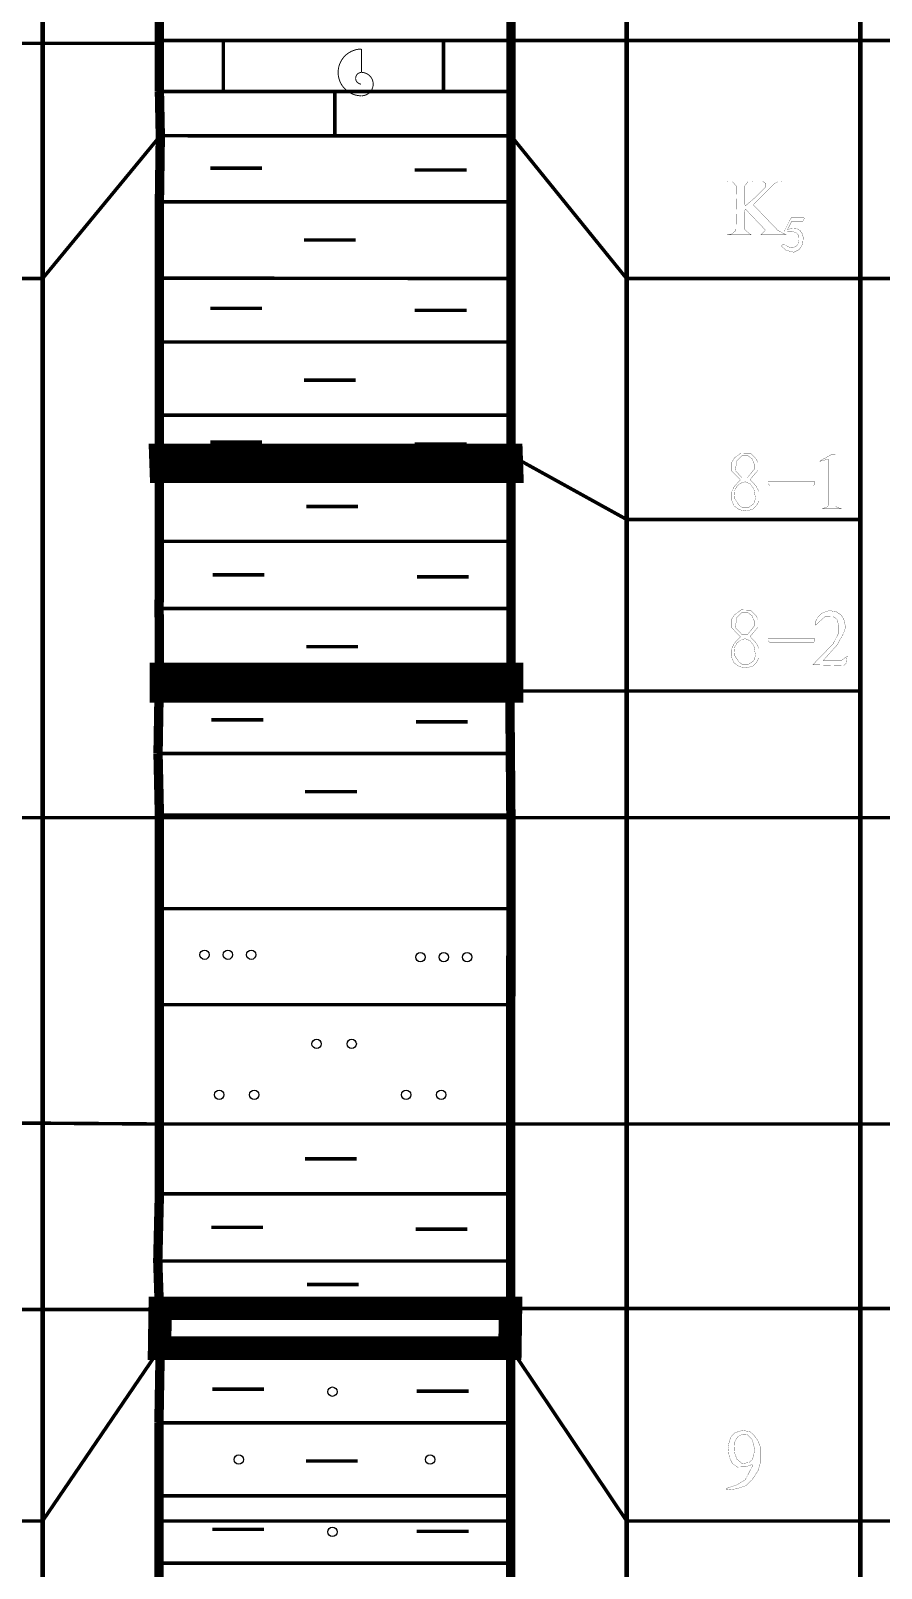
# Model space of a CAD drawing. Extents: x 94 to 452, y -72 to 1042.
# Drawn here: x 185.7 to 222.1, y 226.6 to 292.3 of the extents above; entities that cross this region are included whole.
import ezdxf

# ---------------------------------------------------------------- set-up
doc = ezdxf.new("R2010")
doc.units = 0
doc.header["$MEASUREMENT"] = 0
doc.layers.get('0').update_dxf_attribs({"color": 6})
doc.layers.add('TREE_LAYER', color=7, linetype='Continuous')

# ---------------------------------------------------------------- blocks, each defined once
blk = doc.blocks.new('SUB_BLK_141')
at = {"color": 0}
blk.add_circle((0, 0), 0.5, dxfattribs=at)
blk = doc.blocks.new('SUB_BLK_264')
at = {"color": 0, "const_width": 0.02}
for points in [[(0, 0.625), (-0.0104, 0.6249), (-0.0208, 0.6246), (-0.0313, 0.624), (-0.0417, 0.6232), (-0.0522, 0.6223), (-0.0626, 0.6211), (-0.0729, 0.6196), (-0.0833, 0.618), (-0.0936, 0.6161), (-0.1039, 0.6141), (-0.1141, 0.6118), (-0.1242, 0.6093), (-0.1344, 0.6066), (-0.1444, 0.6037), (-0.1544, 0.6005), (-0.1643, 0.5972), (-0.1742, 0.5936), (-0.184, 0.5899), (-0.1937, 0.5859), (-0.2033, 0.5818), (-0.2128, 0.5774), (-0.2222, 0.5729), (-0.2315, 0.5681), (-0.2408, 0.5632), (-0.2499, 0.558), (-0.2589, 0.5527), (-0.2678, 0.5472), (-0.2766, 0.5415), (-0.2853, 0.5356), (-0.2938, 0.5295), (-0.3022, 0.5233), (-0.3105, 0.5168), (-0.3186, 0.5103), (-0.3266, 0.5035), (-0.3345, 0.4966), (-0.3422, 0.4895), (-0.3497, 0.4822), (-0.3571, 0.4748), (-0.3644, 0.4673), (-0.3715, 0.4596), (-0.3784, 0.4517), (-0.3852, 0.4437), (-0.3917, 0.4356), (-0.3982, 0.4273), (-0.4044, 0.4189), (-0.4105, 0.4104), (-0.4164, 0.4017), (-0.4221, 0.3929), (-0.4276, 0.384), (-0.4329, 0.375), (-0.4381, 0.3659), (-0.443, 0.3566), (-0.4478, 0.3473), (-0.4523, 0.3379), (-0.4567, 0.3284), (-0.4608, 0.3188), (-0.4648, 0.3091), (-0.4685, 0.2993), (-0.4721, 0.2894), (-0.4754, 0.2795), (-0.4786, 0.2695), (-0.4815, 0.2595), (-0.4842, 0.2493), (-0.4867, 0.2392), (-0.489, 0.229), (-0.491, 0.2187), (-0.4929, 0.2084), (-0.4945, 0.198), (-0.496, 0.1877), (-0.4972, 0.1773), (-0.4981, 0.1668), (-0.4989, 0.1564), (-0.4995, 0.1459), (-0.4998, 0.1355), (-0.4999, 0.125), (-0.4998, 0.1145), (-0.4995, 0.1041), (-0.4989, 0.0936), (-0.4981, 0.0832), (-0.4972, 0.0727), (-0.496, 0.0623), (-0.4945, 0.052), (-0.4929, 0.0416), (-0.491, 0.0313), (-0.489, 0.021), (-0.4867, 0.0108), (-0.4842, 0.0007), (-0.4815, -0.0094), (-0.4786, -0.0194), (-0.4754, -0.0294), (-0.4721, -0.0393), (-0.4685, -0.0492), (-0.4648, -0.059), (-0.4608, -0.0687), (-0.4567, -0.0783), (-0.4523, -0.0878), (-0.4478, -0.0972), (-0.443, -0.1065), (-0.4381, -0.1158), (-0.4329, -0.1249), (-0.4276, -0.1339), (-0.4221, -0.1428), (-0.4164, -0.1516), (-0.4105, -0.1603), (-0.4044, -0.1688), (-0.3982, -0.1772), (-0.3917, -0.1855), (-0.3852, -0.1936), (-0.3784, -0.2016), (-0.3715, -0.2095), (-0.3644, -0.2172), (-0.3571, -0.2247), (-0.3497, -0.2321), (-0.3422, -0.2394), (-0.3345, -0.2465), (-0.3266, -0.2534), (-0.3186, -0.2602), (-0.3105, -0.2667), (-0.3022, -0.2732), (-0.2938, -0.2794), (-0.2853, -0.2855), (-0.2766, -0.2914), (-0.2678, -0.2971), (-0.2589, -0.3026), (-0.2499, -0.3079), (-0.2408, -0.3131), (-0.2315, -0.318), (-0.2222, -0.3228), (-0.2128, -0.3273), (-0.2033, -0.3317), (-0.1937, -0.3358), (-0.184, -0.3398), (-0.1742, -0.3435), (-0.1643, -0.3471), (-0.1544, -0.3504), (-0.1444, -0.3536), (-0.1344, -0.3565), (-0.1242, -0.3592), (-0.1141, -0.3617), (-0.1039, -0.364), (-0.0936, -0.366), (-0.0833, -0.3679), (-0.0729, -0.3695), (-0.0626, -0.371), (-0.0522, -0.3722), (-0.0417, -0.3731), (-0.0313, -0.3739), (-0.0208, -0.3745), (-0.0104, -0.3748)], [(0, 0.625), (0, 0.125)], [(0, 0.125), (-0.0105, 0.1245), (-0.021, 0.1232), (-0.0314, 0.121), (-0.0415, 0.1179), (-0.0514, 0.1139), (-0.0609, 0.1091), (-0.0699, 0.1036), (-0.0784, 0.0973), (-0.0864, 0.0902), (-0.0937, 0.0826), (-0.1004, 0.0743), (-0.1063, 0.0655), (-0.1115, 0.0563), (-0.1159, 0.0466), (-0.1194, 0.0366), (-0.1221, 0.0263), (-0.1239, 0.0159), (-0.1248, 0.0053), (-0.1248, -0.0052), (-0.1239, -0.0158), (-0.1221, -0.0262), (-0.1194, -0.0365), (-0.1159, -0.0465), (-0.1115, -0.0562), (-0.1063, -0.0654), (-0.1004, -0.0742), (-0.0937, -0.0825), (-0.0864, -0.0901), (-0.0784, -0.0972), (-0.0699, -0.1035), (-0.0609, -0.109), (-0.0514, -0.1138), (-0.0415, -0.1178), (-0.0314, -0.1209), (-0.021, -0.1231), (-0.0105, -0.1244)], [(0, -0.3749), (0.0105, -0.3747), (0.0209, -0.374), (0.0313, -0.3729), (0.0417, -0.3714), (0.052, -0.3694), (0.0622, -0.367), (0.0723, -0.3642), (0.0822, -0.361), (0.092, -0.3573), (0.1017, -0.3533), (0.1112, -0.3488), (0.1204, -0.344), (0.1295, -0.3387), (0.1383, -0.3331), (0.1469, -0.3272), (0.1553, -0.3208), (0.1634, -0.3141), (0.1711, -0.3071), (0.1786, -0.2998), (0.1858, -0.2922), (0.1926, -0.2843), (0.1991, -0.276), (0.2053, -0.2676), (0.2111, -0.2589), (0.2165, -0.2499), (0.2216, -0.2407), (0.2262, -0.2313), (0.2305, -0.2218), (0.2343, -0.212), (0.2378, -0.2022), (0.2408, -0.1921), (0.2434, -0.182), (0.2456, -0.1717), (0.2473, -0.1614), (0.2486, -0.151), (0.2495, -0.1406), (0.2499, -0.1301), (0.2499, -0.1197), (0.2495, -0.1092), (0.2486, -0.0988), (0.2473, -0.0884), (0.2456, -0.0781), (0.2434, -0.0678), (0.2408, -0.0577), (0.2378, -0.0476), (0.2343, -0.0378), (0.2305, -0.028), (0.2262, -0.0185), (0.2216, -0.0091), (0.2165, 0), (0.2111, 0.009), (0.2053, 0.0177), (0.1991, 0.0261), (0.1926, 0.0344), (0.1858, 0.0423), (0.1786, 0.0499), (0.1711, 0.0572), (0.1634, 0.0642), (0.1553, 0.0709), (0.1469, 0.0773), (0.1383, 0.0832), (0.1295, 0.0888), (0.1204, 0.0941), (0.1112, 0.0989), (0.1017, 0.1034), (0.092, 0.1074), (0.0822, 0.1111), (0.0723, 0.1143), (0.0622, 0.1171), (0.052, 0.1195), (0.0417, 0.1215), (0.0313, 0.123), (0.0209, 0.1241), (0.0105, 0.1248)]]:
    blk.add_lwpolyline(points, dxfattribs=at)

msp = doc.modelspace()

# ---------------------------------------------------------------- linework, layer by layer
at = {"layer": 'TREE_LAYER'}
for points, const_width, elevation in [([(186.22612, 307.823654), (186.22612, 291.811675)], 0.2, 16.011979), ([(186.22612, 307.823654), (186.22612, 291.811675)], 0.2, 16.011979), ([(211.22612, 304.299805), (211.22612, 291.932241)], 0.2, 12.367565), ([(221.22612, 304.299805), (221.22612, 291.932241)], 0.2, 12.367565), ([(191.22612, 295.424915), (191.22612, 291.932241)], 0.4, 3.492674), ([(206.280005, 295.424909), (206.279106, 291.932241)], 0.4, 3.492669), ([(191.22612, 291.932241), (191.22612, 291.811675)], 0.4, 0.120566), ([(206.279106, 291.932241), (206.278545, 289.752757)], 0.4, 2.179484), ([(166.22612, 291.811675), (186.22612, 291.811675)], 0.15, 20), ([(186.22612, 291.811675), (186.22612, 281.747003)], 0.2, 10.064672), ([(186.22612, 291.811675), (186.22612, 281.747003)], 0.2, 10.064672), ([(186.22612, 291.811675), (191.22612, 291.811675)], 0.15, 5), ([(191.22612, 291.811675), (191.22612, 289.752768)], 0.4, 2.058907), ([(191.22612, 291.932241), (193.966225, 291.932241)], 0.15, 2.740105), ([(193.966225, 289.752768), (193.966225, 291.932241)], 0.15, 2.179473), ([(193.966225, 291.932241), (203.388777, 291.932241)], 0.15, 9.422552), ([(203.388777, 289.752768), (203.388777, 291.932241)], 0.15, 2.179473), ([(203.388777, 291.932241), (206.279106, 291.932241)], 0.15, 2.890329), ([(206.279106, 291.932241), (211.22612, 291.932241)], 0.15, 4.947014), ([(211.22612, 291.932241), (211.22612, 281.747003)], 0.2, 10.185238), ([(211.22612, 291.932241), (221.22612, 291.932241)], 0.15, 10), ([(221.22612, 291.932241), (221.22612, 281.747003)], 0.2, 10.185238), ([(221.22612, 291.932241), (399.22612, 291.932241)], 0.15, 178), ([(191.22612, 289.752768), (191.265372, 287.857425)], 0.4, 1.89575), ([(191.22612, 289.752768), (193.966225, 289.752768)], 0.15, 2.740105), ([(193.966225, 289.752768), (198.735477, 289.752768)], 0.15, 4.769252), ([(198.735477, 289.752768), (203.388777, 289.752768)], 0.15, 4.653301), ([(198.735477, 287.853176), (198.735477, 289.752768)], 0.15, 1.899592), ([(203.388777, 289.752768), (206.278545, 289.752757)], 0.15, 2.889768), ([(206.278545, 289.752757), (206.278056, 287.853157)], 0.4, 1.8996), ([(186.22612, 281.747003), (191.265372, 287.857425)], 0.15, 7.92031), ([(191.265372, 287.857425), (191.22612, 285.029594)], 0.4, 2.828103), ([(191.22612, 287.857425), (198.735477, 287.853176)], 0.15, 7.509358), ([(198.735477, 287.853176), (206.278056, 287.853157)], 0.15, 7.542579), ([(206.278056, 287.853157), (206.276149, 274.176075)], 0.4, 13.677082), ([(206.278056, 287.853157), (211.22612, 281.747003)], 0.15, 7.859291), ([(193.4074, 286.471091), (195.623359, 286.471091)], 0.15, 2.215959), ([(202.1568, 286.388937), (204.37276, 286.388937)], 0.15, 2.215959), ([(216.633085, 285.920693), (215.535046, 285.920693), (215.535046, 285.893242), (215.754654, 285.893242), (215.946811, 285.673634), (215.905634, 283.806968), (215.727203, 283.655987), (215.535046, 283.614811), (216.564458, 283.614811), (216.49583, 283.655987), (216.276222, 283.848144), (216.276222, 284.616772), (216.303673, 284.699125), (216.317399, 284.71285), (217.168379, 283.820693), (216.976222, 283.614811), (218.060536, 283.614811), (217.676222, 283.820693), (217.62132, 283.889321), (216.646811, 284.905007), (217.525242, 285.783438), (217.703673, 285.893242), (217.840928, 285.893242), (217.840928, 285.920693), (217.04485, 285.920693), (217.182105, 285.810889), (217.182105, 285.673634), (216.756614, 285.234419), (216.317399, 284.86383), (216.276222, 284.932458), (216.276222, 285.701085), (216.427203, 285.893242), (216.633085, 285.893242), (216.633085, 285.920693), (216.633085, 285.920693)], 0.01, 93), ([(191.22612, 285.029594), (191.22612, 281.765136)], 0.4, 3.264458), ([(191.120671, 285.029594), (191.22612, 285.029594)], 0.15, 0.10545), ([(191.22612, 285.029594), (206.120671, 285.029594)], 0.15, 14.89455), ([(218.786614, 284.36285), (218.287007, 284.36285), (218.197791, 284.211183), (218.001516, 283.818634), (217.96583, 283.765105), (218.287007, 283.774027), (218.501124, 283.702654), (218.599262, 283.577752), (218.608183, 283.408242), (218.572497, 283.229811), (218.501124, 283.149517), (218.438673, 283.104909), (218.30485, 283.069223), (218.171026, 283.095987), (218.063967, 283.158438), (217.930144, 283.220889), (217.840928, 283.140595), (218.055046, 282.953242), (218.269163, 282.899713), (218.385144, 282.872948), (218.599262, 282.980007), (218.715242, 283.122752), (218.768771, 283.265497), (218.786614, 283.515301), (218.742007, 283.666968), (218.652791, 283.800791), (218.518967, 283.881085), (218.322693, 283.898928), (218.108575, 283.845399), (218.153183, 283.916772), (218.295928, 284.202262), (218.768771, 284.202262), (218.840144, 284.318242), (218.786614, 284.36285), (218.786614, 284.36285)], 0.01, 93), ([(197.4174, 283.395874), (199.63336, 283.395874)], 0.15, 2.215959), ([(166.22612, 281.747003), (186.22612, 281.747003)], 0.15, 20), ([(186.22612, 281.747003), (186.22612, 258.676682)], 0.2, 23.070321), ([(186.22612, 281.747003), (186.22612, 258.676682)], 0.2, 23.070321), ([(191.22612, 281.765136), (191.22612, 279.029594)], 0.4, 2.735542), ([(191.22612, 281.765136), (206.166686, 281.747075)], 0.15, 14.940577), ([(211.22612, 281.747003), (211.22612, 271.439631)], 0.2, 10.307372), ([(211.22612, 281.747003), (221.22612, 281.747003)], 0.15, 10), ([(221.22612, 281.747003), (221.22612, 271.439631)], 0.2, 10.307372), ([(221.22612, 281.747003), (399.22612, 281.747003)], 0.15, 178), ([(193.4074, 280.471091), (195.623359, 280.471091)], 0.15, 2.215959), ([(202.1568, 280.388937), (204.37276, 280.388937)], 0.15, 2.215959), ([(191.22612, 279.029594), (191.22612, 275.904484)], 0.4, 3.12511), ([(191.120671, 279.029594), (191.22612, 279.029594)], 0.15, 0.10545), ([(191.22612, 279.029594), (206.120671, 279.029594)], 0.15, 14.89455), ([(197.4174, 277.395874), (199.63336, 277.395874)], 0.15, 2.215959), ([(191.22612, 275.904484), (191.22612, 274.176075)], 0.4, 1.728409), ([(191.22612, 275.904484), (206.166708, 275.904484)], 0.15, 14.940587), ([(191.307542, 273.50114), (206.307542, 273.50114), (206.307542, 273.50114), (206.283437, 274.176075), (206.283437, 274.176075), (191.283437, 274.176075), (191.283437, 274.176075), (191.307542, 273.50114)], 1, 10.124021), ([(191.22612, 274.176075), (191.22612, 273.50114)], 0.4, 0.674935), ([(193.4074, 274.74549), (195.623359, 274.74549)], 0.15, 2.215959), ([(202.1568, 274.663336), (204.37276, 274.663336)], 0.15, 2.215959), ([(206.276149, 274.176075), (206.275969, 273.50114)], 0.4, 0.674935), ([(191.22612, 273.50114), (191.22612, 270.502411)], 0.4, 2.99873), ([(191.22612, 274.176075), (206.276149, 274.176075)], 0.15, 15.050029), ([(206.275969, 273.50114), (206.275172, 270.502407)], 0.4, 2.998734), ([(206.276149, 274.176075), (211.22612, 271.439631)], 0.15, 5.656), ([(216.523281, 274.269885), (216.125242, 274.28361), (215.837007, 274.064002), (215.727203, 273.885571), (215.727203, 273.514983), (216.097791, 273.130669), (215.837007, 272.856159), (215.699752, 272.567924), (215.699752, 272.30714), (215.823281, 272.018904), (216.056614, 271.854199), (216.358575, 271.799297), (216.633085, 271.88165), (216.784065, 272.03263), (216.893869, 272.224787), (216.893869, 272.636551), (216.756614, 272.88361), (216.509556, 273.144395), (216.852693, 273.542434), (216.852693, 273.871846), (216.756614, 274.050277), (216.523281, 274.28361), (216.523281, 274.269885)], 0.01, 92), ([(216.152693, 274.160081), (216.166418, 274.173806), (216.413477, 274.173806), (216.605634, 274.022826), (216.61936, 273.967924), (216.687987, 273.816944), (216.687987, 273.58361), (216.399752, 273.226748), (216.166418, 273.226748), (215.878183, 273.528708), (215.946811, 273.954199), (216.152693, 274.160081), (216.152693, 274.160081)], 0.01, 92), ([(220.160536, 274.201257), (219.968379, 274.201257), (219.474262, 273.926748), (219.501713, 273.926748), (219.858575, 274.022826), (219.858575, 273.775767), (219.858575, 272.087532), (219.84485, 271.991453), (219.611516, 271.895375), (220.407595, 271.895375), (220.201713, 271.977728), (220.160536, 271.991453), (220.160536, 272.073806), (220.160536, 274.201257), (220.160536, 274.201257)], 0.01, 92), ([(191.22612, 273.50114), (206.275969, 273.50114)], 0.15, 15.049849), ([(216.303673, 273.048316), (216.509556, 272.965963), (216.674262, 272.746355), (216.742889, 272.348316), (216.674262, 272.114983), (216.427203, 271.936551), (216.193869, 271.936551), (216.042889, 272.046355), (215.864458, 272.30714), (215.837007, 272.650277), (215.946811, 272.856159), (216.07034, 272.965963), (216.180144, 273.020865), (216.303673, 273.048316)], 0.01, 92), ([(219.254654, 273.075767), (217.278183, 273.075767), (217.278183, 272.965963), (217.360536, 272.88361), (219.227203, 272.88361), (219.254654, 272.924787), (219.254654, 273.075767), (219.254654, 273.075767)], 0.01, 92), ([(197.511632, 271.9938), (199.727592, 271.9938)], 0.15, 2.215959), ([(211.22612, 271.439631), (211.22612, 264.100977)], 0.2, 7.338654), ([(211.22612, 271.439631), (221.22612, 271.439631)], 0.15, 10), ([(221.22612, 271.439631), (221.22612, 264.100977)], 0.2, 7.338654), ([(191.22612, 270.502411), (191.214903, 267.62752)], 0.4, 2.874912), ([(191.22612, 270.502411), (206.275172, 270.502407)], 0.15, 15.049051), ([(206.275172, 270.502407), (206.274407, 267.627504)], 0.4, 2.874903), ([(193.501632, 269.069017), (195.717591, 269.069017)], 0.15, 2.215959), ([(202.251032, 268.986863), (204.466992, 268.986863)], 0.15, 2.215959), ([(191.214903, 267.62752), (191.22612, 264.817895)], 0.4, 2.809647), ([(206.274407, 267.627504), (206.273659, 264.817895)], 0.4, 2.809609), ([(191.214903, 267.62752), (206.274407, 267.627504)], 0.15, 15.059504), ([(216.523281, 267.556099), (216.125242, 267.569824), (215.837007, 267.350217), (215.727203, 267.171785), (215.727203, 266.801197), (216.097791, 266.416883), (215.837007, 266.142373), (215.699752, 265.854138), (215.699752, 265.593354), (215.823281, 265.305118), (216.056614, 265.140413), (216.358575, 265.085511), (216.633085, 265.167864), (216.784065, 265.318844), (216.893869, 265.511001), (216.893869, 265.922766), (216.756614, 266.169824), (216.509556, 266.430609), (216.852693, 266.828648), (216.852693, 267.15806), (216.756614, 267.336491), (216.523281, 267.569824), (216.523281, 267.556099)], 0.01, 91), ([(216.152693, 267.446295), (216.166418, 267.46002), (216.413477, 267.46002), (216.605634, 267.30904), (216.61936, 267.254138), (216.687987, 267.103158), (216.687987, 266.869824), (216.399752, 266.512962), (216.166418, 266.512962), (215.878183, 266.814922), (215.946811, 267.240413), (216.152693, 267.446295), (216.152693, 267.446295)], 0.01, 91), ([(220.201713, 267.487471), (219.899752, 267.542373), (219.611516, 267.446295), (219.41936, 267.267864), (219.309556, 267.061981), (219.309556, 266.911001), (219.72132, 267.281589), (220.050732, 267.295315), (220.229163, 267.171785), (220.297791, 266.911001), (220.297791, 266.567864), (220.064458, 266.114922), (219.199752, 265.222766), (220.517399, 265.181589), (220.627203, 265.291393), (220.668379, 265.593354), (220.42132, 265.401197), (219.72132, 265.401197), (219.638967, 265.401197), (220.229163, 266.06002), (220.517399, 266.567864), (220.558575, 266.691393), (220.599752, 266.814922), (220.599752, 266.842373), (220.572301, 266.952177), (220.531124, 267.130609), (220.517399, 267.185511), (220.42132, 267.336491), (220.407595, 267.350217), (220.201713, 267.487471), (220.201713, 267.487471)], 0.01, 91), ([(197.511632, 265.9938), (199.727592, 265.9938)], 0.15, 2.215959), ([(216.303673, 266.33453), (216.509556, 266.252177), (216.674262, 266.032569), (216.742889, 265.63453), (216.674262, 265.401197), (216.427203, 265.222766), (216.193869, 265.222766), (216.042889, 265.332569), (215.864458, 265.593354), (215.837007, 265.936491), (215.946811, 266.142373), (216.07034, 266.252177), (216.180144, 266.307079), (216.303673, 266.33453)], 0.01, 91), ([(219.254654, 266.361981), (217.278183, 266.361981), (217.278183, 266.252177), (217.360536, 266.169824), (219.227203, 266.169824), (219.254654, 266.211001), (219.254654, 266.361981), (219.254654, 266.361981)], 0.01, 91), ([(191.308706, 264.100977), (206.308706, 264.100977), (206.308706, 264.100977), (206.308706, 264.817895), (206.308706, 264.817895), (191.308706, 264.817895), (191.308706, 264.817895), (191.308706, 264.100977)], 1, 10.753776), ([(191.22612, 264.817895), (191.213808, 264.10261)], 0.4, 0.715391), ([(191.22612, 264.817895), (206.273659, 264.817895)], 0.15, 15.047539), ([(206.273659, 264.817895), (206.22612, 264.100977)], 0.4, 0.718493), ([(191.213808, 264.10261), (191.167687, 261.423194)], 0.4, 2.679813), ([(191.213808, 264.10261), (206.273469, 264.100964)], 0.15, 15.059661), ([(206.22612, 264.100977), (206.272057, 258.795669)], 0.4, 5.305507), ([(206.22612, 264.100977), (211.22612, 264.100977)], 0.15, 5), ([(211.22612, 264.100977), (211.22612, 258.676682)], 0.2, 5.424295), ([(211.22612, 264.100977), (221.22612, 264.100977)], 0.15, 10), ([(221.22612, 264.100977), (221.22612, 258.676682)], 0.2, 5.424295), ([(193.454417, 262.864691), (195.670376, 262.864691)], 0.15, 2.215959), ([(202.203817, 262.782537), (204.419776, 262.782537)], 0.15, 2.215959), ([(191.167687, 261.423194), (191.22612, 258.795669)], 0.4, 2.628175), ([(191.167687, 261.423194), (206.167687, 261.423194)], 0.15, 15), ([(197.464417, 259.789474), (199.680376, 259.789474)], 0.15, 2.215959), ([(166.22612, 258.676682), (186.22612, 258.676682)], 0.15, 20), ([(186.22612, 258.676682), (186.22612, 245.605679)], 0.2, 13.071003), ([(186.22612, 258.676682), (186.22612, 245.605679)], 0.2, 13.071003), ([(186.22612, 258.676682), (191.22612, 258.676682)], 0.15, 5), ([(191.22612, 258.795669), (191.22612, 258.676682)], 0.4, 0.118987), ([(191.22612, 258.676682), (191.22612, 254.782855)], 0.4, 3.893827), ([(191.22612, 258.795669), (206.272057, 258.795669)], 0.15, 15.045937), ([(191.22612, 258.676682), (206.272026, 258.676682)], 0.15, 15.045905), ([(206.272026, 258.676682), (206.27099, 254.782851)], 0.4, 3.893831), ([(206.272057, 258.795669), (206.272026, 258.676682)], 0.4, 0.118987), ([(206.272026, 258.676682), (211.22612, 258.676682)], 0.15, 4.954095), ([(211.22612, 258.676682), (211.22612, 245.571722)], 0.2, 13.10496), ([(211.22612, 258.676682), (221.22612, 258.676682)], 0.15, 10), ([(221.22612, 258.676682), (221.22612, 245.573528)], 0.2, 13.103154), ([(221.22612, 258.676682), (399.22612, 258.676682)], 0.15, 178), ([(191.22612, 254.782855), (191.22612, 250.675822)], 0.4, 4.107033), ([(191.22612, 254.782855), (206.27099, 254.782851)], 0.15, 15.04487), ([(206.27099, 254.782851), (206.269897, 250.675809)], 0.4, 4.107041), ([(191.22612, 250.675822), (191.22612, 245.570826)], 0.4, 5.104996), ([(191.22612, 250.675822), (206.269897, 250.675809)], 0.15, 15.043777), ([(206.269897, 250.675809), (206.268539, 245.570826)], 0.4, 5.104983), ([(166.22612, 245.605679), (186.22612, 245.605679)], 0.15, 20), ([(186.22612, 245.605679), (186.22612, 237.632367)], 0.2, 7.973312), ([(186.22612, 245.605679), (186.22612, 237.632367)], 0.2, 7.973312), ([(186.22612, 245.605679), (191.22612, 245.570826)], 0.15, 5.000121), ([(191.22612, 245.570826), (191.22612, 242.585897)], 0.4, 2.984929), ([(191.22612, 245.570826), (206.268539, 245.570826)], 0.15, 15.042419), ([(206.268539, 245.570826), (206.267745, 242.58588)], 0.4, 2.984947), ([(206.268539, 245.570826), (211.22612, 245.571722)], 0.15, 4.957581), ([(211.22612, 245.571722), (211.22612, 237.677436)], 0.2, 7.894286), ([(211.22612, 245.571722), (221.22612, 245.573528)], 0.15, 10), ([(221.22612, 245.573528), (221.22612, 237.675038)], 0.2, 7.89849), ([(221.22612, 245.573528), (399.22612, 245.605679)], 0.15, 178.000003), ([(197.452984, 244.077287), (199.668944, 244.077287)], 0.15, 2.215959), ([(191.22612, 242.585897), (191.156254, 239.711007)], 0.4, 2.875739), ([(206.267745, 242.58588), (206.26644, 237.678625)], 0.4, 4.907255), ([(191.22612, 242.585897), (206.267745, 242.58588)], 0.15, 15.041625), ([(193.442984, 241.152504), (195.658943, 241.152504)], 0.15, 2.215959), ([(202.192384, 241.07035), (204.408344, 241.07035)], 0.15, 2.215959), ([(191.156254, 239.711007), (191.22612, 237.632367)], 0.4, 2.079814), ([(191.156254, 239.711007), (206.156254, 239.711007)], 0.15, 15), ([(191.233, 235.979849), (206.233, 235.979849), (206.233, 235.979849), (206.258739, 237.678627), (206.258739, 237.678627), (191.258739, 237.678627), (191.258739, 237.678627), (191.233, 235.979849)], 1, 25.481667), ([(197.541073, 238.703875), (199.757032, 238.703875)], 0.15, 2.215959), ([(166.22612, 237.632367), (186.22612, 237.632367)], 0.15, 20), ([(186.22612, 237.632367), (186.22612, 228.587353)], 0.2, 9.045014), ([(186.22612, 237.632367), (186.22612, 228.587353)], 0.2, 9.045014), ([(186.22612, 237.632367), (191.22612, 237.632367)], 0.15, 5), ([(191.22612, 237.632367), (191.261318, 235.979849)], 0.4, 1.652893), ([(191.22612, 237.632367), (206.26644, 237.678625)], 0.15, 15.040391), ([(206.26644, 237.678625), (206.265988, 235.97984)], 0.4, 1.698785), ([(206.26644, 237.678625), (211.22612, 237.677436)], 0.15, 4.959681), ([(211.22612, 237.677436), (211.22612, 228.587353)], 0.2, 9.090082), ([(211.22612, 237.677436), (221.22612, 237.675038)], 0.15, 10), ([(221.22612, 237.675038), (221.22612, 228.587353)], 0.2, 9.087685), ([(221.22612, 237.675038), (399.22612, 237.632367)], 0.15, 178.000005), ([(191.261318, 235.979849), (191.206259, 232.78286)], 0.4, 3.197463), ([(206.265988, 235.97984), (206.267137, 232.782882)], 0.4, 3.196958), ([(186.22612, 228.587353), (191.261318, 235.979849)], 0.15, 8.944396), ([(191.22612, 235.979849), (206.265988, 235.97984)], 0.15, 15.039868), ([(206.265988, 235.97984), (211.22612, 228.587353)], 0.15, 8.902347), ([(193.492989, 234.224357), (195.708948, 234.224357)], 0.15, 2.215959), ([(202.242389, 234.142203), (204.458349, 234.142203)], 0.15, 2.215959), ([(191.206259, 232.78286), (191.21381, 229.657657)], 0.4, 3.125212), ([(206.267137, 232.782882), (206.268261, 229.657756)], 0.4, 3.125126), ([(191.206259, 232.78286), (206.267137, 232.782882)], 0.15, 15.060878), ([(216.49583, 232.415072), (216.166418, 232.456248), (215.864458, 232.36017), (215.699752, 232.195464), (215.617399, 231.975856), (215.576222, 231.742523), (215.617399, 231.330758), (215.754654, 231.042523), (215.974262, 230.891542), (216.331124, 230.905268), (216.591909, 231.001346), (216.633085, 230.973895), (216.303673, 230.342523), (215.960536, 230.13664), (215.52132, 229.98566), (215.52132, 229.917033), (215.905634, 229.958209), (216.084065, 230.013111), (216.331124, 230.095464), (216.578183, 230.328797), (216.605634, 230.356248), (216.852693, 230.740562), (216.962497, 231.097425), (216.962497, 231.742523), (216.825242, 232.058209), (216.646811, 232.291542), (216.49583, 232.415072), (216.49583, 232.415072)], 0.01, 90), ([(216.152693, 232.277817), (216.235046, 232.305268), (216.386026, 232.291542), (216.605634, 232.058209), (216.715438, 231.632719), (216.61936, 231.220954), (216.468379, 231.083699), (216.166418, 231.042523), (215.946811, 231.23468), (215.837007, 231.53664), (215.864458, 231.989582), (215.974262, 232.168013), (215.987987, 232.181738), (216.029163, 232.23664), (216.152693, 232.277817), (216.152693, 232.277817)], 0.01, 90), ([(197.502989, 231.14914), (199.718949, 231.14914)], 0.15, 2.215959), ([(191.21381, 229.657657), (191.210999, 228.587393)], 0.4, 1.070268), ([(191.21381, 229.657657), (206.268261, 229.657756)], 0.15, 15.054451), ([(206.268261, 229.657756), (206.268645, 228.587368)], 0.4, 1.070388), ([(166.22612, 228.587353), (186.22612, 228.587353)], 0.15, 20), ([(186.22612, 228.587353), (186.22612, 219.464371)], 0.2, 9.122982), ([(186.22612, 228.587353), (186.22612, 219.464371)], 0.2, 9.122982), ([(191.210999, 228.587393), (191.206259, 226.78286)], 0.4, 1.804539), ([(191.210999, 228.587393), (206.268645, 228.587368)], 0.15, 15.057647), ([(193.492989, 228.224357), (195.708948, 228.224357)], 0.15, 2.215959), ([(206.268645, 228.587368), (206.269294, 226.782882)], 0.4, 1.804486), ([(211.22612, 228.587353), (211.22612, 219.464371)], 0.2, 9.122982), ([(211.22612, 228.587353), (221.22612, 228.587353)], 0.15, 10), ([(221.22612, 228.587353), (221.22612, 219.464371)], 0.2, 9.122982), ([(221.22612, 228.587353), (399.22612, 228.587353)], 0.15, 178), ([(202.242389, 228.142203), (204.458349, 228.142203)], 0.15, 2.215959), ([(191.206259, 226.78286), (191.22612, 224.561978)], 0.4, 2.22097), ([(206.269294, 226.782882), (206.270092, 224.561978)], 0.4, 2.220904), ([(191.206259, 226.78286), (206.269294, 226.782882)], 0.15, 15.063035)]:
    msp.add_lwpolyline(points, dxfattribs=dict(at, const_width=const_width, elevation=elevation))

# ---------------------------------------------------------------- block references
for name, p, xscale, yscale in [('SUB_BLK_264', (199.877296, 290.315731), 2, 2), ('SUB_BLK_141', (193.160166, 252.815478), 0.4, 0.4), ('SUB_BLK_141', (194.160166, 252.815478), 0.4, 0.4), ('SUB_BLK_141', (195.160166, 252.815478), 0.4, 0.4), ('SUB_BLK_141', (202.399147, 252.70989), 0.4, 0.4), ('SUB_BLK_141', (203.399147, 252.70989), 0.4, 0.4), ('SUB_BLK_141', (204.399147, 252.70989), 0.4, 0.4), ('SUB_BLK_141', (197.95712, 248.999019), 0.4, 0.4), ('SUB_BLK_141', (199.45712, 248.999019), 0.4, 0.4), ('SUB_BLK_141', (193.788715, 246.820268), 0.4, 0.4), ('SUB_BLK_141', (195.288715, 246.820268), 0.4, 0.4), ('SUB_BLK_141', (201.788715, 246.820268), 0.4, 0.4), ('SUB_BLK_141', (203.288715, 246.820268), 0.4, 0.4), ('SUB_BLK_141', (198.630814, 234.117934), 0.4, 0.4), ('SUB_BLK_141', (194.620936, 231.212514), 0.4, 0.4), ('SUB_BLK_141', (202.815034, 231.212514), 0.4, 0.4), ('SUB_BLK_141', (198.630814, 228.117934), 0.4, 0.4)]:
    msp.add_blockref(name, p, dxfattribs=dict(at, xscale=xscale, yscale=yscale))

doc.saveas('drawing.dxf')
